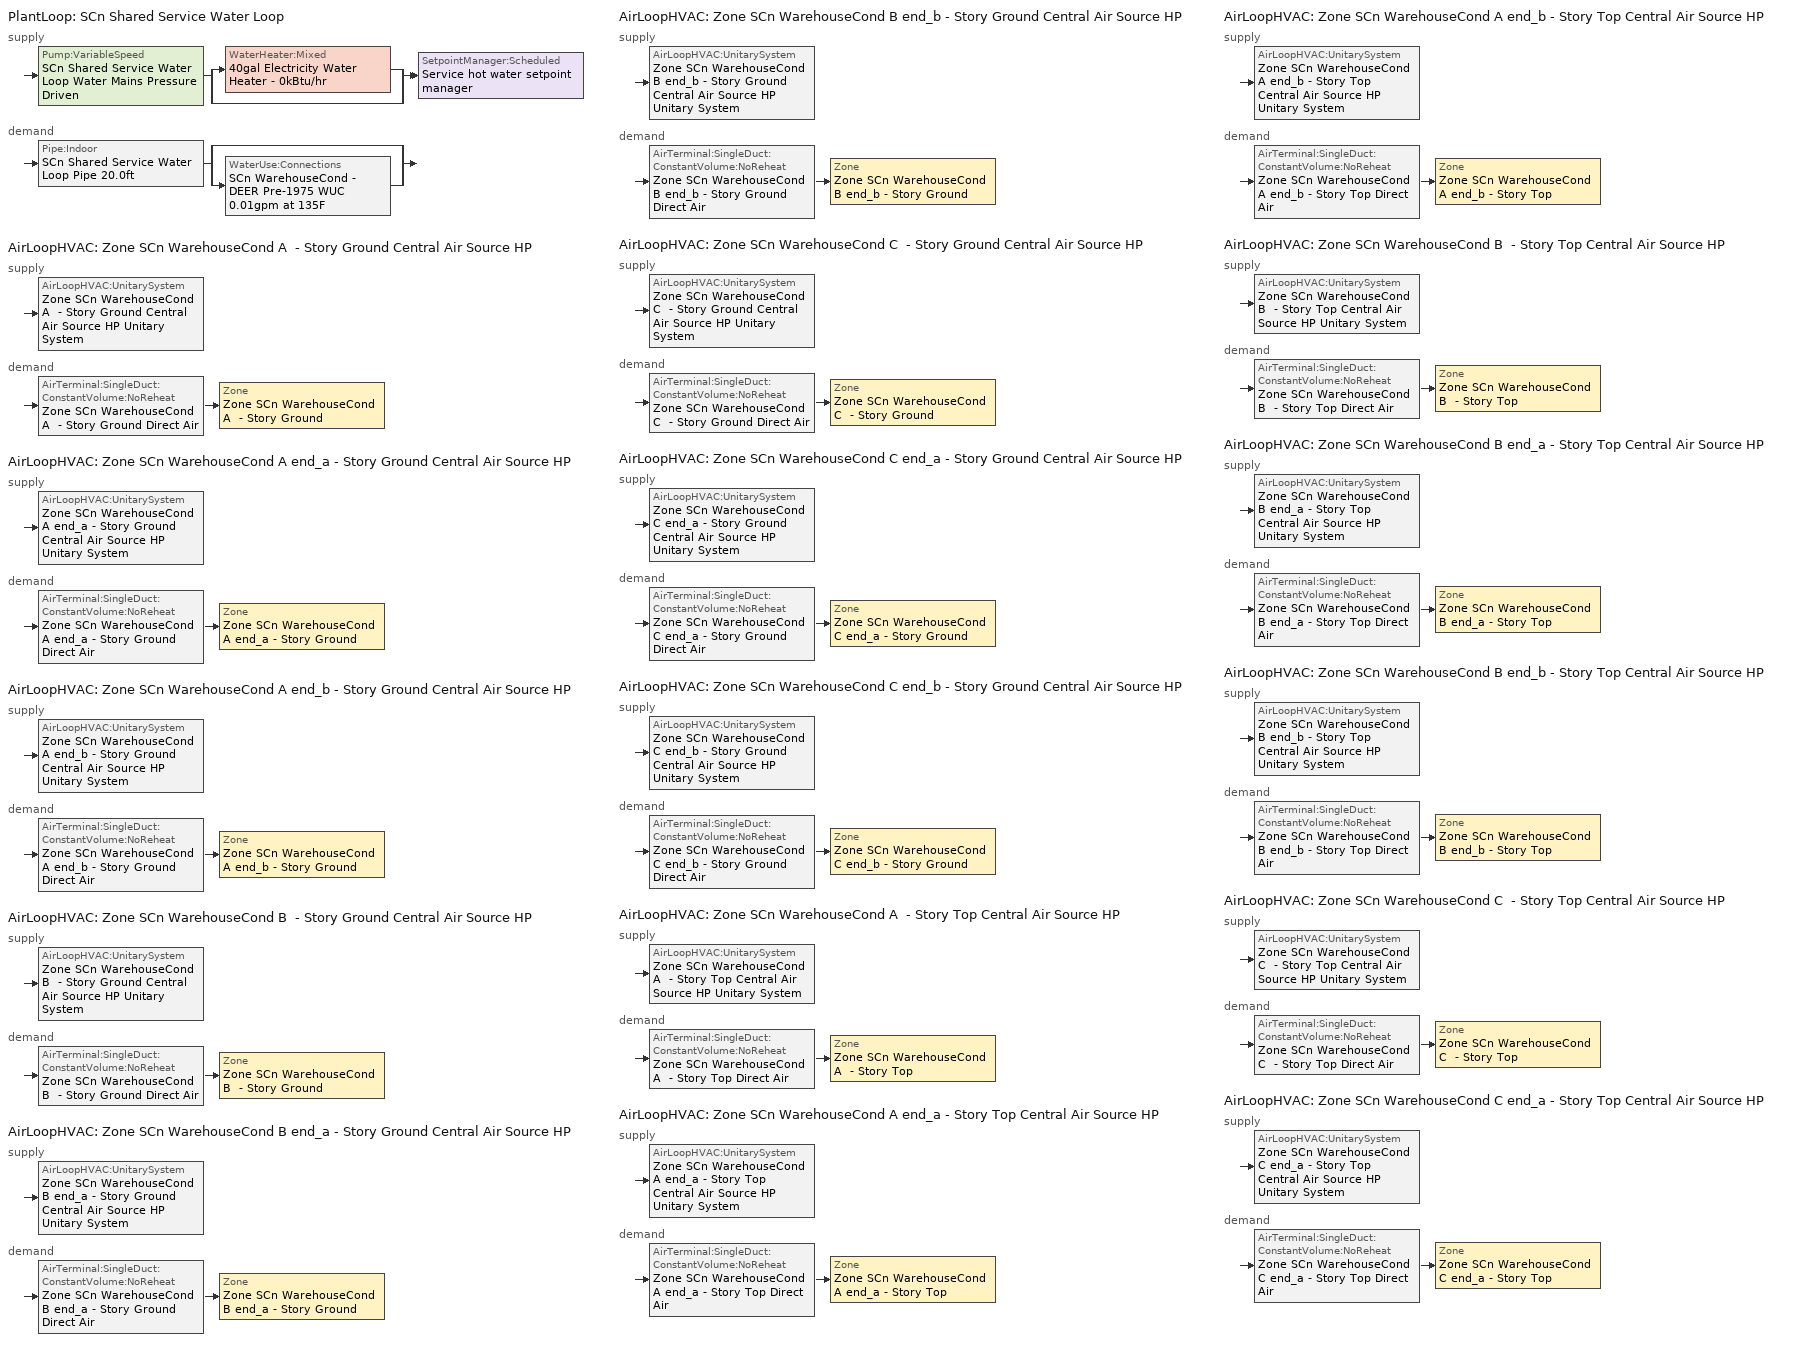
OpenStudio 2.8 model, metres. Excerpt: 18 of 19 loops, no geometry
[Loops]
PlantLoop 'SCn Shared Service Water Loop'
 supply: Pump:VariableSpeed 'SCn Shared Service Water Loop Water Mains Pressure Driven' > split
  | WaterHeater:Mixed '40gal Electricity Water Heater - 0kBtu/hr'
  | bypass
  join > SetpointManager:Scheduled 'Service hot water setpoint manager'
 demand: Pipe:Indoor 'SCn Shared Service Water Loop Pipe 20.0ft' > split
  | bypass
  | WaterUse:Connections 'SCn WarehouseCond - DEER Pre-1975 WUC 0.01gpm at 135F'
AirLoopHVAC 'Zone SCn WarehouseCond A  - Story Ground Central Air Source HP'
 supply: AirLoopHVAC:UnitarySystem 'Zone SCn WarehouseCond A  - Story Ground Central Air Source HP Unitary System'
 demand: AirTerminal:SingleDuct:ConstantVolume:NoReheat 'Zone SCn WarehouseCond A  - Story Ground Direct Air' > Zone 'Zone SCn WarehouseCond A  - Story Ground'
AirLoopHVAC 'Zone SCn WarehouseCond A end_a - Story Ground Central Air Source HP'
 supply: AirLoopHVAC:UnitarySystem 'Zone SCn WarehouseCond A end_a - Story Ground Central Air Source HP Unitary System'
 demand: AirTerminal:SingleDuct:ConstantVolume:NoReheat 'Zone SCn WarehouseCond A end_a - Story Ground Direct Air' > Zone 'Zone SCn WarehouseCond A end_a - Story Ground'
AirLoopHVAC 'Zone SCn WarehouseCond A end_b - Story Ground Central Air Source HP'
 supply: AirLoopHVAC:UnitarySystem 'Zone SCn WarehouseCond A end_b - Story Ground Central Air Source HP Unitary System'
 demand: AirTerminal:SingleDuct:ConstantVolume:NoReheat 'Zone SCn WarehouseCond A end_b - Story Ground Direct Air' > Zone 'Zone SCn WarehouseCond A end_b - Story Ground'
AirLoopHVAC 'Zone SCn WarehouseCond B  - Story Ground Central Air Source HP'
 supply: AirLoopHVAC:UnitarySystem 'Zone SCn WarehouseCond B  - Story Ground Central Air Source HP Unitary System'
 demand: AirTerminal:SingleDuct:ConstantVolume:NoReheat 'Zone SCn WarehouseCond B  - Story Ground Direct Air' > Zone 'Zone SCn WarehouseCond B  - Story Ground'
AirLoopHVAC 'Zone SCn WarehouseCond B end_a - Story Ground Central Air Source HP'
 supply: AirLoopHVAC:UnitarySystem 'Zone SCn WarehouseCond B end_a - Story Ground Central Air Source HP Unitary System'
 demand: AirTerminal:SingleDuct:ConstantVolume:NoReheat 'Zone SCn WarehouseCond B end_a - Story Ground Direct Air' > Zone 'Zone SCn WarehouseCond B end_a - Story Ground'
AirLoopHVAC 'Zone SCn WarehouseCond B end_b - Story Ground Central Air Source HP'
 supply: AirLoopHVAC:UnitarySystem 'Zone SCn WarehouseCond B end_b - Story Ground Central Air Source HP Unitary System'
 demand: AirTerminal:SingleDuct:ConstantVolume:NoReheat 'Zone SCn WarehouseCond B end_b - Story Ground Direct Air' > Zone 'Zone SCn WarehouseCond B end_b - Story Ground'
AirLoopHVAC 'Zone SCn WarehouseCond C  - Story Ground Central Air Source HP'
 supply: AirLoopHVAC:UnitarySystem 'Zone SCn WarehouseCond C  - Story Ground Central Air Source HP Unitary System'
 demand: AirTerminal:SingleDuct:ConstantVolume:NoReheat 'Zone SCn WarehouseCond C  - Story Ground Direct Air' > Zone 'Zone SCn WarehouseCond C  - Story Ground'
AirLoopHVAC 'Zone SCn WarehouseCond C end_a - Story Ground Central Air Source HP'
 supply: AirLoopHVAC:UnitarySystem 'Zone SCn WarehouseCond C end_a - Story Ground Central Air Source HP Unitary System'
 demand: AirTerminal:SingleDuct:ConstantVolume:NoReheat 'Zone SCn WarehouseCond C end_a - Story Ground Direct Air' > Zone 'Zone SCn WarehouseCond C end_a - Story Ground'
AirLoopHVAC 'Zone SCn WarehouseCond C end_b - Story Ground Central Air Source HP'
 supply: AirLoopHVAC:UnitarySystem 'Zone SCn WarehouseCond C end_b - Story Ground Central Air Source HP Unitary System'
 demand: AirTerminal:SingleDuct:ConstantVolume:NoReheat 'Zone SCn WarehouseCond C end_b - Story Ground Direct Air' > Zone 'Zone SCn WarehouseCond C end_b - Story Ground'
AirLoopHVAC 'Zone SCn WarehouseCond A  - Story Top Central Air Source HP'
 supply: AirLoopHVAC:UnitarySystem 'Zone SCn WarehouseCond A  - Story Top Central Air Source HP Unitary System'
 demand: AirTerminal:SingleDuct:ConstantVolume:NoReheat 'Zone SCn WarehouseCond A  - Story Top Direct Air' > Zone 'Zone SCn WarehouseCond A  - Story Top'
AirLoopHVAC 'Zone SCn WarehouseCond A end_a - Story Top Central Air Source HP'
 supply: AirLoopHVAC:UnitarySystem 'Zone SCn WarehouseCond A end_a - Story Top Central Air Source HP Unitary System'
 demand: AirTerminal:SingleDuct:ConstantVolume:NoReheat 'Zone SCn WarehouseCond A end_a - Story Top Direct Air' > Zone 'Zone SCn WarehouseCond A end_a - Story Top'
AirLoopHVAC 'Zone SCn WarehouseCond A end_b - Story Top Central Air Source HP'
 supply: AirLoopHVAC:UnitarySystem 'Zone SCn WarehouseCond A end_b - Story Top Central Air Source HP Unitary System'
 demand: AirTerminal:SingleDuct:ConstantVolume:NoReheat 'Zone SCn WarehouseCond A end_b - Story Top Direct Air' > Zone 'Zone SCn WarehouseCond A end_b - Story Top'
AirLoopHVAC 'Zone SCn WarehouseCond B  - Story Top Central Air Source HP'
 supply: AirLoopHVAC:UnitarySystem 'Zone SCn WarehouseCond B  - Story Top Central Air Source HP Unitary System'
 demand: AirTerminal:SingleDuct:ConstantVolume:NoReheat 'Zone SCn WarehouseCond B  - Story Top Direct Air' > Zone 'Zone SCn WarehouseCond B  - Story Top'
AirLoopHVAC 'Zone SCn WarehouseCond B end_a - Story Top Central Air Source HP'
 supply: AirLoopHVAC:UnitarySystem 'Zone SCn WarehouseCond B end_a - Story Top Central Air Source HP Unitary System'
 demand: AirTerminal:SingleDuct:ConstantVolume:NoReheat 'Zone SCn WarehouseCond B end_a - Story Top Direct Air' > Zone 'Zone SCn WarehouseCond B end_a - Story Top'
AirLoopHVAC 'Zone SCn WarehouseCond B end_b - Story Top Central Air Source HP'
 supply: AirLoopHVAC:UnitarySystem 'Zone SCn WarehouseCond B end_b - Story Top Central Air Source HP Unitary System'
 demand: AirTerminal:SingleDuct:ConstantVolume:NoReheat 'Zone SCn WarehouseCond B end_b - Story Top Direct Air' > Zone 'Zone SCn WarehouseCond B end_b - Story Top'
AirLoopHVAC 'Zone SCn WarehouseCond C  - Story Top Central Air Source HP'
 supply: AirLoopHVAC:UnitarySystem 'Zone SCn WarehouseCond C  - Story Top Central Air Source HP Unitary System'
 demand: AirTerminal:SingleDuct:ConstantVolume:NoReheat 'Zone SCn WarehouseCond C  - Story Top Direct Air' > Zone 'Zone SCn WarehouseCond C  - Story Top'
AirLoopHVAC 'Zone SCn WarehouseCond C end_a - Story Top Central Air Source HP'
 supply: AirLoopHVAC:UnitarySystem 'Zone SCn WarehouseCond C end_a - Story Top Central Air Source HP Unitary System'
 demand: AirTerminal:SingleDuct:ConstantVolume:NoReheat 'Zone SCn WarehouseCond C end_a - Story Top Direct Air' > Zone 'Zone SCn WarehouseCond C end_a - Story Top'
[Construction]
Uninsulated copper pipe 0.75in type L: Copper pipe 0.75in type L
[Material]
Copper pipe 0.75in type L: Roughness=Smooth; Thickness {m}=0.001143; Conductivity {W/m-K}=386; Density {kg/m3}=8906.27; Specific Heat {J/kg-K}=385.1856; Thermal Absorptance=0.9; Solar Absorptance=0.7; Visible Absorptance=0.7
[Sizing:Zone] Zone Cooling Design Supply Air Temperature Input Method=SupplyAirTemperature; Zone Cooling Design Supply Air Temperature {C}=14; Zone Cooling Design Supply Air Temperature Difference {deltaC}=11.11; Zone Heating Design Supply Air Temperature Input Method=SupplyAirTemperature; Zone Heating Design Supply Air Temperature {C}=40; Zone Heating Design Supply Air Temperature Difference {deltaC}=11.11; Zone Cooling Design Supply Air Humidity Ratio {kg-H2O/kg-air}=0.0085; Zone Heating Design Supply Air Humidity Ratio {kg-H2O/kg-air}=0.008; Cooling Design Air Flow Method=DesignDay; Heating Design Air Flow Method=DesignDay; Account for Dedicated Outdoor Air System=No; Dedicated Outdoor Air System Control Strategy=NeutralSupplyAir; Dedicated Outdoor Air Low Setpoint Temperature for Design {C}=autosize; Dedicated Outdoor Air High Setpoint Temperature for Design {C}=autosize
Zone SCn WarehouseCond A end_a - Story Ground; Zone SCn WarehouseCond B end_a - Story Ground; Zone SCn WarehouseCond C end_a - Story Ground; Zone SCn WarehouseCond A  - Story Ground; Zone SCn WarehouseCond B  - Story Ground; Zone SCn WarehouseCond C  - Story Ground; Zone SCn WarehouseCond A end_b - Story Ground; Zone SCn WarehouseCond B end_b - Story Ground; Zone SCn WarehouseCond C end_b - Story Ground; Zone SCn WarehouseCond A end_a - Story Top; Zone SCn WarehouseCond B end_a - Story Top; Zone SCn WarehouseCond C end_a - Story Top; Zone SCn WarehouseCond A  - Story Top; Zone SCn WarehouseCond B  - Story Top; Zone SCn WarehouseCond C  - Story Top; Zone SCn WarehouseCond A end_b - Story Top; Zone SCn WarehouseCond B end_b - Story Top
[Zone equipment]
Zone SCn WarehouseCond A end_a - Story Ground: Zone SCn WarehouseCond A end_a - Story Ground Direct Air
Zone SCn WarehouseCond B end_a - Story Ground: Zone SCn WarehouseCond B end_a - Story Ground Direct Air
Zone SCn WarehouseCond C end_a - Story Ground: Zone SCn WarehouseCond C end_a - Story Ground Direct Air
Zone SCn WarehouseCond A  - Story Ground: Zone SCn WarehouseCond A  - Story Ground Direct Air
Zone SCn WarehouseCond B  - Story Ground: Zone SCn WarehouseCond B  - Story Ground Direct Air
Zone SCn WarehouseCond C  - Story Ground: Zone SCn WarehouseCond C  - Story Ground Direct Air
Zone SCn WarehouseCond A end_b - Story Ground: Zone SCn WarehouseCond A end_b - Story Ground Direct Air
Zone SCn WarehouseCond B end_b - Story Ground: Zone SCn WarehouseCond B end_b - Story Ground Direct Air
Zone SCn WarehouseCond C end_b - Story Ground: Zone SCn WarehouseCond C end_b - Story Ground Direct Air
Zone SCn WarehouseCond A end_a - Story Top: Zone SCn WarehouseCond A end_a - Story Top Direct Air
Zone SCn WarehouseCond B end_a - Story Top: Zone SCn WarehouseCond B end_a - Story Top Direct Air
Zone SCn WarehouseCond C end_a - Story Top: Zone SCn WarehouseCond C end_a - Story Top Direct Air
Zone SCn WarehouseCond A  - Story Top: Zone SCn WarehouseCond A  - Story Top Direct Air
Zone SCn WarehouseCond B  - Story Top: Zone SCn WarehouseCond B  - Story Top Direct Air
Zone SCn WarehouseCond C  - Story Top: Zone SCn WarehouseCond C  - Story Top Direct Air
Zone SCn WarehouseCond A end_b - Story Top: Zone SCn WarehouseCond A end_b - Story Top Direct Air
Zone SCn WarehouseCond B end_b - Story Top: Zone SCn WarehouseCond B end_b - Story Top Direct Air
[WaterUse:Connections]
SCn WarehouseCond - DEER Pre-1975 WUC 0.01gpm at 135F: Water Use Equipment Name 1=SCn WarehouseCond - DEER Pre-1975 Service Water Use 0.01gpm at 135F
[WaterUse:Equipment:Definition]
SCn WarehouseCond - DEER Pre-1975 Service Water Use Def 0.01gpm: Peak Flow Rate {m3/s}=3.28201e-07; Target Temperature Schedule=Mixed Water At Faucet Temp - 135F; Sensible Fraction Schedule=Fraction Sensible - 0.2; Latent Fraction Schedule=Fraction Latent - 0.05
[WaterUse:Equipment]
SCn WarehouseCond - DEER Pre-1975 Service Water Use 0.01gpm at 135F: Water Use Equipment Definition=SCn WarehouseCond - DEER Pre-1975 Service Water Use Def 0.01gpm; Flow Rate Fraction Schedule=D_SCn_All_DHW_DHW_Yr
[PlantLoop]
SCn Shared Service Water Loop: Glycol Concentration=0; Maximum Loop Temperature {C}=60; Minimum Loop Temperature {C}=10; Plant Loop Volume {m3}=Autocalculate; Load Distribution Scheme=Optimal
[Sizing:Plant]
SCn Shared Service Water Loop: Loop Type=Heating; Design Loop Exit Temperature {C}=60; Loop Design Temperature Difference {deltaC}=5; Sizing Option=NonCoincident; Zone Timesteps in Averaging Window=1; Coincident Sizing Factor Mode=None
[SetpointManager:Scheduled]
Service hot water setpoint manager: Control Variable=Temperature; Schedule=Service Water Loop Temp - 140F; Setpoint Node or NodeList=SCn Shared Service Water Loop Supply Outlet Node
[Pump:VariableSpeed]
SCn Shared Service Water Loop Water Mains Pressure Driven: Rated Pump Head {Pa}=0.001; Motor Efficiency=0.84; Pump Control Type=Continuous; Skin Loss Radiative Fraction=0.5; Design Power Sizing Method=PowerPerFlowPerPressure; Design Electric Power per Unit Flow Rate {W/(m3/s)}=348701.1; Design Shaft Power per Unit Flow Rate per Unit Head {W-s/m3-Pa}=1.28205; Design Minimum Flow Rate Fraction=0
[WaterHeater:Mixed]
40gal Electricity Water Heater - 0kBtu/hr: Tank Volume {m3}=0.151416; Setpoint Temperature Schedule=Service Water Loop Temp - 140F; Deadband Temperature Difference {deltaC}=2; Maximum Temperature Limit {C}=60; Heater Control Type=Cycle; Heater Maximum Capacity {W}=76.8391; Heater Fuel Type=Electricity; Heater Thermal Efficiency=1; Off Cycle Parasitic Fuel Consumption Rate {W}=0; Off Cycle Parasitic Fuel Type=Electricity; Off Cycle Parasitic Heat Fraction to Tank=0.8; On Cycle Parasitic Fuel Consumption Rate {W}=0; On Cycle Parasitic Fuel Type=Electricity; Ambient Temperature Indicator=Schedule; Ambient Temperature Schedule=Water Heater Ambient Temp Schedule - 70f; Off Cycle Loss Coefficient to Ambient Temperature {W/K}=1.053; On Cycle Loss Coefficient to Ambient Temperature {W/K}=1.053; Use Side Effectiveness=1; Source Side Effectiveness=1; Use Side Design Flow Rate {m3/s}=autosize; Source Side Design Flow Rate {m3/s}=autosize; Indirect Water Heating Recovery Time {hr}=1.5; Source Side Flow Control Mode=IndirectHeatPrimarySetpoint
[Pipe:Indoor]
SCn Shared Service Water Loop Pipe 20.0ft: Construction=Uninsulated copper pipe 0.75in type L; Environment Type=Schedule; Ambient Temperature Schedule=SCn Shared Service Water Loop Piping Air Temp - 70F; Ambient Air Velocity Schedule=SCn Shared Service Water Loop Piping Air Velocity - 0.67mph; Pipe Inside Diameter {m}=0.019939; Pipe Length {m}=6.096
[AirLoopHVAC] Availability Schedule=Always On Discrete; Design Supply Air Flow Rate {m3/s}=AutoSize
Zone SCn WarehouseCond A  - Story Ground Central Air Source HP; Zone SCn WarehouseCond A end_a - Story Ground Central Air Source HP; Zone SCn WarehouseCond A end_b - Story Ground Central Air Source HP; Zone SCn WarehouseCond B  - Story Ground Central Air Source HP; Zone SCn WarehouseCond B end_a - Story Ground Central Air Source HP; Zone SCn WarehouseCond B end_b - Story Ground Central Air Source HP; Zone SCn WarehouseCond C  - Story Ground Central Air Source HP; Zone SCn WarehouseCond C end_a - Story Ground Central Air Source HP; Zone SCn WarehouseCond C end_b - Story Ground Central Air Source HP; Zone SCn WarehouseCond A  - Story Top Central Air Source HP; Zone SCn WarehouseCond A end_a - Story Top Central Air Source HP; Zone SCn WarehouseCond A end_b - Story Top Central Air Source HP; Zone SCn WarehouseCond B  - Story Top Central Air Source HP; Zone SCn WarehouseCond B end_a - Story Top Central Air Source HP; Zone SCn WarehouseCond B end_b - Story Top Central Air Source HP; Zone SCn WarehouseCond C  - Story Top Central Air Source HP; Zone SCn WarehouseCond C end_a - Story Top Central Air Source HP
[Sizing:System] Type of Load to Size On=Sensible; Design Outdoor Air Flow Rate {m3/s}=Autosize; Central Heating Maximum System Air Flow Ratio=0.3; Preheat Design Temperature {C}=7.22222; Preheat Design Humidity Ratio {kg-H2O/kg-Air}=0.008; Precool Design Temperature {C}=12.7778; Precool Design Humidity Ratio {kg-H2O/kg-Air}=0.008; Central Cooling Design Supply Air Temperature {C}=12.7778; Central Heating Design Supply Air Temperature {C}=50; Sizing Option=NonCoincident; 100% Outdoor Air in Cooling=Yes; 100% Outdoor Air in Heating=Yes; Central Cooling Design Supply Air Humidity Ratio {kg-H2O/kg-Air}=0.0085; Central Heating Design Supply Air Humidity Ratio {kg-H2O/kg-Air}=0.008; Cooling Design Air Flow Method=DesignDay; Cooling Design Air Flow Rate {m3/s}=0; Heating Design Air Flow Method=DesignDay; Heating Design Air Flow Rate {m3/s}=0; System Outdoor Air Method=ZoneSum; Zone Maximum Outdoor Air Fraction=1; Cooling Supply Air Flow Rate Per Floor Area {m3/s-m2}=0.00996765; Cooling Fraction of Autosized Cooling Supply Air Flow Rate=1; Cooling Supply Air Flow Rate Per Unit Cooling Capacity {m3/s-W}=3.94755e-05; Heating Supply Air Flow Rate Per Floor Area {m3/s-m2}=0.00996765; Heating Fraction of Autosized Heating Supply Air Flow Rate=1; Heating Fraction of Autosized Cooling Supply Air Flow Rate=1; Heating Supply Air Flow Rate Per Unit Heating Capacity {m3/s-W}=3.15882e-05; Cooling Design Capacity Method=CoolingDesignCapacity; Cooling Design Capacity {W}=autosize; Cooling Design Capacity Per Floor Area {W/m2}=234.7; Fraction of Autosized Cooling Design Capacity=1; Heating Design Capacity Method=HeatingDesignCapacity; Heating Design Capacity {W}=autosize; Heating Design Capacity Per Floor Area {W/m2}=157; Fraction of Autosized Heating Design Capacity=1; Central Cooling Capacity Control Method=OnOff
Zone SCn WarehouseCond A  - Story Ground Central Air Source HP; Zone SCn WarehouseCond A end_a - Story Ground Central Air Source HP; Zone SCn WarehouseCond A end_b - Story Ground Central Air Source HP; Zone SCn WarehouseCond B  - Story Ground Central Air Source HP; Zone SCn WarehouseCond B end_a - Story Ground Central Air Source HP; Zone SCn WarehouseCond B end_b - Story Ground Central Air Source HP; Zone SCn WarehouseCond C  - Story Ground Central Air Source HP; Zone SCn WarehouseCond C end_a - Story Ground Central Air Source HP; Zone SCn WarehouseCond C end_b - Story Ground Central Air Source HP; Zone SCn WarehouseCond A  - Story Top Central Air Source HP; Zone SCn WarehouseCond A end_a - Story Top Central Air Source HP; Zone SCn WarehouseCond A end_b - Story Top Central Air Source HP; Zone SCn WarehouseCond B  - Story Top Central Air Source HP; Zone SCn WarehouseCond B end_a - Story Top Central Air Source HP; Zone SCn WarehouseCond B end_b - Story Top Central Air Source HP; Zone SCn WarehouseCond C  - Story Top Central Air Source HP; Zone SCn WarehouseCond C end_a - Story Top Central Air Source HP
[Coil:Heating:DX:SingleSpeed] Availability Schedule=Always On Discrete; Rated Total Heating Capacity {W}=Autosize; Rated COP {W/W}=3.82462; Rated Air Flow Rate {m3/s}=Autosize; Rated Supply Fan Power Per Volume Flow Rate {W/(m3/s)}=773.391; Total Heating Capacity Function of Temperature Curve=SpltHP1SpCom_HtCap_fT; Total Heating Capacity Function of Flow Fraction Curve=DXHEAT-NECB2011-REF-CAPFFLOW; Energy Input Ratio Function of Temperature Curve=SpltAC1Sp_EIR_fT; Energy Input Ratio Function of Flow Fraction Curve=DXHEAT-NECB2011-REF-EIRFFLOW; Part Load Fraction Correlation Curve=DXHEAT-NECB2011-REF-PLFFPLR; Minimum Outdoor Dry-Bulb Temperature for Compressor Operation {C}=-17.7778; Maximum Outdoor Dry-Bulb Temperature for Defrost Operation {C}=4.44444; Crankcase Heater Capacity {W}=0; Maximum Outdoor Dry-Bulb Temperature for Crankcase Heater Operation {C}=12.7778; Defrost Strategy=ReverseCycle; Defrost Control=OnDemand; Resistive Defrost Heater Capacity {W}=2000
Name | Defrost Energy Input Ratio Function of Temperature Curve
Zone SCn WarehouseCond A  - Story Ground Central Air Source HP heating coil 4 Clg kBtu/hr 8.5EER 4 Clg kBtu/hr 11.1EER | DefrostEIR
Zone SCn WarehouseCond A end_a - Story Ground Central Air Source HP heating coil 9 Clg kBtu/hr 8.5EER 9 Clg kBtu/hr 11.1EER | DefrostEIR 1
Zone SCn WarehouseCond A end_b - Story Ground Central Air Source HP heating coil 10 Clg kBtu/hr 8.5EER 10 Clg kBtu/hr 11.1EER | DefrostEIR 2
Zone SCn WarehouseCond B  - Story Ground Central Air Source HP heating coil 1 Clg kBtu/hr 8.5EER 1 Clg kBtu/hr 11.1EER | DefrostEIR 3
Zone SCn WarehouseCond B end_a - Story Ground Central Air Source HP heating coil 4 Clg kBtu/hr 8.5EER 3 Clg kBtu/hr 11.1EER | DefrostEIR 4
Zone SCn WarehouseCond B end_b - Story Ground Central Air Source HP heating coil 5 Clg kBtu/hr 8.5EER 5 Clg kBtu/hr 11.1EER | DefrostEIR 5
Zone SCn WarehouseCond C  - Story Ground Central Air Source HP heating coil 4 Clg kBtu/hr 8.5EER 4 Clg kBtu/hr 11.1EER | DefrostEIR 6
Zone SCn WarehouseCond C end_a - Story Ground Central Air Source HP heating coil 9 Clg kBtu/hr 8.5EER 9 Clg kBtu/hr 11.1EER | DefrostEIR 7
Zone SCn WarehouseCond C end_b - Story Ground Central Air Source HP heating coil 13 Clg kBtu/hr 8.5EER 13 Clg kBtu/hr 11.1EER | DefrostEIR 8
Zone SCn WarehouseCond A  - Story Top Central Air Source HP heating coil 6 Clg kBtu/hr 8.5EER 5 Clg kBtu/hr 11.1EER | DefrostEIR 9
Zone SCn WarehouseCond A end_a - Story Top Central Air Source HP heating coil 11 Clg kBtu/hr 8.5EER 11 Clg kBtu/hr 11.1EER | DefrostEIR 10
Zone SCn WarehouseCond A end_b - Story Top Central Air Source HP heating coil 13 Clg kBtu/hr 8.5EER 13 Clg kBtu/hr 11.1EER | DefrostEIR 11
Zone SCn WarehouseCond B  - Story Top Central Air Source HP heating coil 2 Clg kBtu/hr 8.5EER 2 Clg kBtu/hr 11.1EER | DefrostEIR 12
Zone SCn WarehouseCond B end_a - Story Top Central Air Source HP heating coil 6 Clg kBtu/hr 8.5EER 6 Clg kBtu/hr 11.1EER | DefrostEIR 13
Zone SCn WarehouseCond B end_b - Story Top Central Air Source HP heating coil 6 Clg kBtu/hr 8.5EER 6 Clg kBtu/hr 11.1EER | DefrostEIR 14
Zone SCn WarehouseCond C  - Story Top Central Air Source HP heating coil 6 Clg kBtu/hr 8.5EER 6 Clg kBtu/hr 11.1EER | DefrostEIR 15
Zone SCn WarehouseCond C end_a - Story Top Central Air Source HP heating coil 12 Clg kBtu/hr 8.5EER 12 Clg kBtu/hr 11.1EER | DefrostEIR 16
[Coil:Heating:Electric] Availability Schedule=Always On Discrete; Efficiency=1
Zone SCn WarehouseCond A  - Story Ground Central Air Source HP Supplemental Htg Coil; Zone SCn WarehouseCond A end_a - Story Ground Central Air Source HP Supplemental Htg Coil; Zone SCn WarehouseCond A end_b - Story Ground Central Air Source HP Supplemental Htg Coil; Zone SCn WarehouseCond B  - Story Ground Central Air Source HP Supplemental Htg Coil; Zone SCn WarehouseCond B end_a - Story Ground Central Air Source HP Supplemental Htg Coil; Zone SCn WarehouseCond B end_b - Story Ground Central Air Source HP Supplemental Htg Coil; Zone SCn WarehouseCond C  - Story Ground Central Air Source HP Supplemental Htg Coil; Zone SCn WarehouseCond C end_a - Story Ground Central Air Source HP Supplemental Htg Coil; Zone SCn WarehouseCond C end_b - Story Ground Central Air Source HP Supplemental Htg Coil; Zone SCn WarehouseCond A  - Story Top Central Air Source HP Supplemental Htg Coil; Zone SCn WarehouseCond A end_a - Story Top Central Air Source HP Supplemental Htg Coil; Zone SCn WarehouseCond A end_b - Story Top Central Air Source HP Supplemental Htg Coil; Zone SCn WarehouseCond B  - Story Top Central Air Source HP Supplemental Htg Coil; Zone SCn WarehouseCond B end_a - Story Top Central Air Source HP Supplemental Htg Coil; Zone SCn WarehouseCond B end_b - Story Top Central Air Source HP Supplemental Htg Coil; Zone SCn WarehouseCond C  - Story Top Central Air Source HP Supplemental Htg Coil; Zone SCn WarehouseCond C end_a - Story Top Central Air Source HP Supplemental Htg Coil
[Coil:Cooling:DX:SingleSpeed] Availability Schedule=Always On Discrete; Rated Total Cooling Capacity {W}=autosize; Rated Sensible Heat Ratio=0.73; Rated COP {W/W}=3.91157; Rated Air Flow Rate {m3/s}=autosize; Rated Evaporator Fan Power Per Volume Flow Rate {W/(m3/s)}=773.391; Total Cooling Capacity Function of Temperature Curve=SpltAC1Sp_ClCap_fT; Total Cooling Capacity Function of Flow Fraction Curve=DXCOOL-NECB2011-REF-CAPFFLOW; Energy Input Ratio Function of Temperature Curve=SpltAC1Sp_EIR_fT; Energy Input Ratio Function of Flow Fraction Curve=DXCOOL-NECB2011-REF-COOLEIRFFLOW; Part Load Fraction Correlation Curve=DXCOOL-NECB2011-REF-COOLPLFFPLR; Nominal Time for Condensate Removal to Begin {s}=1000; Ratio of Initial Moisture Evaporation Rate and Steady State Latent Capacity=1.5; Maximum Cycling Rate {cycles/hr}=3; Latent Capacity Time Constant {s}=45; Condenser Type=AirCooled; Evaporative Condenser Effectiveness=0; Evaporative Condenser Air Flow Rate {m3/s}=Autosize; Evaporative Condenser Pump Rated Power Consumption {W}=Autosize; Crankcase Heater Capacity {W}=0; Maximum Outdoor Dry-Bulb Temperature for Crankcase Heater Operation {C}=12.7778; Basin Heater Capacity {W/K}=0; Basin Heater Setpoint Temperature {C}=10
Zone SCn WarehouseCond A  - Story Ground Central Air Source HP Cooling Coil 4kBtu/hr 10.0SEER 4kBtu/hr 13.0SEER; Zone SCn WarehouseCond A end_a - Story Ground Central Air Source HP Cooling Coil 9kBtu/hr 10.0SEER 9kBtu/hr 13.0SEER; Zone SCn WarehouseCond A end_b - Story Ground Central Air Source HP Cooling Coil 10kBtu/hr 10.0SEER 10kBtu/hr 13.0SEER; Zone SCn WarehouseCond B  - Story Ground Central Air Source HP Cooling Coil 1kBtu/hr 10.0SEER 1kBtu/hr 13.0SEER; Zone SCn WarehouseCond B end_a - Story Ground Central Air Source HP Cooling Coil 4kBtu/hr 10.0SEER 3kBtu/hr 13.0SEER; Zone SCn WarehouseCond B end_b - Story Ground Central Air Source HP Cooling Coil 5kBtu/hr 10.0SEER 5kBtu/hr 13.0SEER; Zone SCn WarehouseCond C  - Story Ground Central Air Source HP Cooling Coil 4kBtu/hr 10.0SEER 4kBtu/hr 13.0SEER; Zone SCn WarehouseCond C end_a - Story Ground Central Air Source HP Cooling Coil 9kBtu/hr 10.0SEER 9kBtu/hr 13.0SEER; Zone SCn WarehouseCond C end_b - Story Ground Central Air Source HP Cooling Coil 13kBtu/hr 10.0SEER 13kBtu/hr 13.0SEER; Zone SCn WarehouseCond A  - Story Top Central Air Source HP Cooling Coil 6kBtu/hr 10.0SEER 5kBtu/hr 13.0SEER; Zone SCn WarehouseCond A end_a - Story Top Central Air Source HP Cooling Coil 11kBtu/hr 10.0SEER 11kBtu/hr 13.0SEER; Zone SCn WarehouseCond A end_b - Story Top Central Air Source HP Cooling Coil 13kBtu/hr 10.0SEER 13kBtu/hr 13.0SEER; Zone SCn WarehouseCond B  - Story Top Central Air Source HP Cooling Coil 2kBtu/hr 10.0SEER 2kBtu/hr 13.0SEER; Zone SCn WarehouseCond B end_a - Story Top Central Air Source HP Cooling Coil 6kBtu/hr 10.0SEER 6kBtu/hr 13.0SEER; Zone SCn WarehouseCond B end_b - Story Top Central Air Source HP Cooling Coil 6kBtu/hr 10.0SEER 6kBtu/hr 13.0SEER; Zone SCn WarehouseCond C  - Story Top Central Air Source HP Cooling Coil 6kBtu/hr 10.0SEER 6kBtu/hr 13.0SEER; Zone SCn WarehouseCond C end_a - Story Top Central Air Source HP Cooling Coil 12kBtu/hr 10.0SEER 12kBtu/hr 13.0SEER
[Fan:OnOff] Availability Schedule=Always On Discrete; Fan Total Efficiency=0.546; Pressure Rise {Pa}=622.722; Maximum Flow Rate {m3/s}=autosize; Motor Efficiency=0.84; Motor In Airstream Fraction=1
Name | Fan Power Ratio Function of Speed Ratio Curve | Fan Efficiency Ratio Function of Speed Ratio Curve
Zone SCn WarehouseCond A  - Story Ground Central Air Source HP Supply Fan | Fan On Off Power Curve | Fan On Off Efficiency Curve
Zone SCn WarehouseCond A end_a - Story Ground Central Air Source HP Supply Fan | Fan On Off Power Curve 1 | Fan On Off Efficiency Curve 1
Zone SCn WarehouseCond A end_b - Story Ground Central Air Source HP Supply Fan | Fan On Off Power Curve 2 | Fan On Off Efficiency Curve 2
Zone SCn WarehouseCond B  - Story Ground Central Air Source HP Supply Fan | Fan On Off Power Curve 3 | Fan On Off Efficiency Curve 3
Zone SCn WarehouseCond B end_a - Story Ground Central Air Source HP Supply Fan | Fan On Off Power Curve 4 | Fan On Off Efficiency Curve 4
Zone SCn WarehouseCond B end_b - Story Ground Central Air Source HP Supply Fan | Fan On Off Power Curve 5 | Fan On Off Efficiency Curve 5
Zone SCn WarehouseCond C  - Story Ground Central Air Source HP Supply Fan | Fan On Off Power Curve 6 | Fan On Off Efficiency Curve 6
Zone SCn WarehouseCond C end_a - Story Ground Central Air Source HP Supply Fan | Fan On Off Power Curve 7 | Fan On Off Efficiency Curve 7
Zone SCn WarehouseCond C end_b - Story Ground Central Air Source HP Supply Fan | Fan On Off Power Curve 8 | Fan On Off Efficiency Curve 8
Zone SCn WarehouseCond A  - Story Top Central Air Source HP Supply Fan | Fan On Off Power Curve 9 | Fan On Off Efficiency Curve 9
Zone SCn WarehouseCond A end_a - Story Top Central Air Source HP Supply Fan | Fan On Off Power Curve 10 | Fan On Off Efficiency Curve 10
Zone SCn WarehouseCond A end_b - Story Top Central Air Source HP Supply Fan | Fan On Off Power Curve 11 | Fan On Off Efficiency Curve 11
Zone SCn WarehouseCond B  - Story Top Central Air Source HP Supply Fan | Fan On Off Power Curve 12 | Fan On Off Efficiency Curve 12
Zone SCn WarehouseCond B end_a - Story Top Central Air Source HP Supply Fan | Fan On Off Power Curve 13 | Fan On Off Efficiency Curve 13
Zone SCn WarehouseCond B end_b - Story Top Central Air Source HP Supply Fan | Fan On Off Power Curve 14 | Fan On Off Efficiency Curve 14
Zone SCn WarehouseCond C  - Story Top Central Air Source HP Supply Fan | Fan On Off Power Curve 15 | Fan On Off Efficiency Curve 15
Zone SCn WarehouseCond C end_a - Story Top Central Air Source HP Supply Fan | Fan On Off Power Curve 16 | Fan On Off Efficiency Curve 16
[AirLoopHVAC:UnitarySystem] Control Type=Load; Dehumidification Control Type=None; Availability Schedule=Always On Discrete; Fan Placement=BlowThrough; Supply Air Fan Operating Mode Schedule=Always Off Discrete; DX Heating Coil Sizing Ratio=1; Use DOAS DX Cooling Coil=No; DOAS DX Cooling Coil Leaving Minimum Air Temperature {C}=2; Latent Load Control=SensibleOnlyLoadControl; Supply Air Flow Rate During Cooling Operation {m3/s}=autosize; Supply Air Flow Rate During Heating Operation {m3/s}=autosize; Supply Air Flow Rate When No Cooling or Heating is Required {m3/s}=0; Maximum Supply Air Temperature {C}=76.6667; Maximum Outdoor Dry-Bulb Temperature for Supplemental Heater Operation {C}=4.44444; Maximum Cycling Rate {cycles/hr}=2.5; Heat Pump Time Constant {s}=60; Fraction of On-Cycle Power Use=0.01; Heat Pump Fan Delay Time {s}=60; Ancilliary On-Cycle Electric Power {W}=0; Ancilliary Off-Cycle Electric Power {W}=0
Name | Controlling Zone or Thermostat Location | Supply Fan | Heating Coil | Cooling Coil | Supplemental Heating Coil
Zone SCn WarehouseCond A  - Story Ground Central Air Source HP Unitary System | Zone SCn WarehouseCond A  - Story Ground | Zone SCn WarehouseCond A  - Story Ground Central Air Source HP Supply Fan | Zone SCn WarehouseCond A  - Story Ground Central Air Source HP heating coil 4 Clg kBtu/hr 8.5EER 4 Clg kBtu/hr 11.1EER | Zone SCn WarehouseCond A  - Story Ground Central Air Source HP Cooling Coil 4kBtu/hr 10.0SEER 4kBtu/hr 13.0SEER | Zone SCn WarehouseCond A  - Story Ground Central Air Source HP Supplemental Htg Coil
Zone SCn WarehouseCond A end_a - Story Ground Central Air Source HP Unitary System | Zone SCn WarehouseCond A end_a - Story Ground | Zone SCn WarehouseCond A end_a - Story Ground Central Air Source HP Supply Fan | Zone SCn WarehouseCond A end_a - Story Ground Central Air Source HP heating coil 9 Clg kBtu/hr 8.5EER 9 Clg kBtu/hr 11.1EER | Zone SCn WarehouseCond A end_a - Story Ground Central Air Source HP Cooling Coil 9kBtu/hr 10.0SEER 9kBtu/hr 13.0SEER | Zone SCn WarehouseCond A end_a - Story Ground Central Air Source HP Supplemental Htg Coil
Zone SCn WarehouseCond A end_b - Story Ground Central Air Source HP Unitary System | Zone SCn WarehouseCond A end_b - Story Ground | Zone SCn WarehouseCond A end_b - Story Ground Central Air Source HP Supply Fan | Zone SCn WarehouseCond A end_b - Story Ground Central Air Source HP heating coil 10 Clg kBtu/hr 8.5EER 10 Clg kBtu/hr 11.1EER | Zone SCn WarehouseCond A end_b - Story Ground Central Air Source HP Cooling Coil 10kBtu/hr 10.0SEER 10kBtu/hr 13.0SEER | Zone SCn WarehouseCond A end_b - Story Ground Central Air Source HP Supplemental Htg Coil
Zone SCn WarehouseCond B  - Story Ground Central Air Source HP Unitary System | Zone SCn WarehouseCond B  - Story Ground | Zone SCn WarehouseCond B  - Story Ground Central Air Source HP Supply Fan | Zone SCn WarehouseCond B  - Story Ground Central Air Source HP heating coil 1 Clg kBtu/hr 8.5EER 1 Clg kBtu/hr 11.1EER | Zone SCn WarehouseCond B  - Story Ground Central Air Source HP Cooling Coil 1kBtu/hr 10.0SEER 1kBtu/hr 13.0SEER | Zone SCn WarehouseCond B  - Story Ground Central Air Source HP Supplemental Htg Coil
Zone SCn WarehouseCond B end_a - Story Ground Central Air Source HP Unitary System | Zone SCn WarehouseCond B end_a - Story Ground | Zone SCn WarehouseCond B end_a - Story Ground Central Air Source HP Supply Fan | Zone SCn WarehouseCond B end_a - Story Ground Central Air Source HP heating coil 4 Clg kBtu/hr 8.5EER 3 Clg kBtu/hr 11.1EER | Zone SCn WarehouseCond B end_a - Story Ground Central Air Source HP Cooling Coil 4kBtu/hr 10.0SEER 3kBtu/hr 13.0SEER | Zone SCn WarehouseCond B end_a - Story Ground Central Air Source HP Supplemental Htg Coil
Zone SCn WarehouseCond B end_b - Story Ground Central Air Source HP Unitary System | Zone SCn WarehouseCond B end_b - Story Ground | Zone SCn WarehouseCond B end_b - Story Ground Central Air Source HP Supply Fan | Zone SCn WarehouseCond B end_b - Story Ground Central Air Source HP heating coil 5 Clg kBtu/hr 8.5EER 5 Clg kBtu/hr 11.1EER | Zone SCn WarehouseCond B end_b - Story Ground Central Air Source HP Cooling Coil 5kBtu/hr 10.0SEER 5kBtu/hr 13.0SEER | Zone SCn WarehouseCond B end_b - Story Ground Central Air Source HP Supplemental Htg Coil
Zone SCn WarehouseCond C  - Story Ground Central Air Source HP Unitary System | Zone SCn WarehouseCond C  - Story Ground | Zone SCn WarehouseCond C  - Story Ground Central Air Source HP Supply Fan | Zone SCn WarehouseCond C  - Story Ground Central Air Source HP heating coil 4 Clg kBtu/hr 8.5EER 4 Clg kBtu/hr 11.1EER | Zone SCn WarehouseCond C  - Story Ground Central Air Source HP Cooling Coil 4kBtu/hr 10.0SEER 4kBtu/hr 13.0SEER | Zone SCn WarehouseCond C  - Story Ground Central Air Source HP Supplemental Htg Coil
Zone SCn WarehouseCond C end_a - Story Ground Central Air Source HP Unitary System | Zone SCn WarehouseCond C end_a - Story Ground | Zone SCn WarehouseCond C end_a - Story Ground Central Air Source HP Supply Fan | Zone SCn WarehouseCond C end_a - Story Ground Central Air Source HP heating coil 9 Clg kBtu/hr 8.5EER 9 Clg kBtu/hr 11.1EER | Zone SCn WarehouseCond C end_a - Story Ground Central Air Source HP Cooling Coil 9kBtu/hr 10.0SEER 9kBtu/hr 13.0SEER | Zone SCn WarehouseCond C end_a - Story Ground Central Air Source HP Supplemental Htg Coil
Zone SCn WarehouseCond C end_b - Story Ground Central Air Source HP Unitary System | Zone SCn WarehouseCond C end_b - Story Ground | Zone SCn WarehouseCond C end_b - Story Ground Central Air Source HP Supply Fan | Zone SCn WarehouseCond C end_b - Story Ground Central Air Source HP heating coil 13 Clg kBtu/hr 8.5EER 13 Clg kBtu/hr 11.1EER | Zone SCn WarehouseCond C end_b - Story Ground Central Air Source HP Cooling Coil 13kBtu/hr 10.0SEER 13kBtu/hr 13.0SEER | Zone SCn WarehouseCond C end_b - Story Ground Central Air Source HP Supplemental Htg Coil
Zone SCn WarehouseCond A  - Story Top Central Air Source HP Unitary System | Zone SCn WarehouseCond A  - Story Top | Zone SCn WarehouseCond A  - Story Top Central Air Source HP Supply Fan | Zone SCn WarehouseCond A  - Story Top Central Air Source HP heating coil 6 Clg kBtu/hr 8.5EER 5 Clg kBtu/hr 11.1EER | Zone SCn WarehouseCond A  - Story Top Central Air Source HP Cooling Coil 6kBtu/hr 10.0SEER 5kBtu/hr 13.0SEER | Zone SCn WarehouseCond A  - Story Top Central Air Source HP Supplemental Htg Coil
Zone SCn WarehouseCond A end_a - Story Top Central Air Source HP Unitary System | Zone SCn WarehouseCond A end_a - Story Top | Zone SCn WarehouseCond A end_a - Story Top Central Air Source HP Supply Fan | Zone SCn WarehouseCond A end_a - Story Top Central Air Source HP heating coil 11 Clg kBtu/hr 8.5EER 11 Clg kBtu/hr 11.1EER | Zone SCn WarehouseCond A end_a - Story Top Central Air Source HP Cooling Coil 11kBtu/hr 10.0SEER 11kBtu/hr 13.0SEER | Zone SCn WarehouseCond A end_a - Story Top Central Air Source HP Supplemental Htg Coil
Zone SCn WarehouseCond A end_b - Story Top Central Air Source HP Unitary System | Zone SCn WarehouseCond A end_b - Story Top | Zone SCn WarehouseCond A end_b - Story Top Central Air Source HP Supply Fan | Zone SCn WarehouseCond A end_b - Story Top Central Air Source HP heating coil 13 Clg kBtu/hr 8.5EER 13 Clg kBtu/hr 11.1EER | Zone SCn WarehouseCond A end_b - Story Top Central Air Source HP Cooling Coil 13kBtu/hr 10.0SEER 13kBtu/hr 13.0SEER | Zone SCn WarehouseCond A end_b - Story Top Central Air Source HP Supplemental Htg Coil
Zone SCn WarehouseCond B  - Story Top Central Air Source HP Unitary System | Zone SCn WarehouseCond B  - Story Top | Zone SCn WarehouseCond B  - Story Top Central Air Source HP Supply Fan | Zone SCn WarehouseCond B  - Story Top Central Air Source HP heating coil 2 Clg kBtu/hr 8.5EER 2 Clg kBtu/hr 11.1EER | Zone SCn WarehouseCond B  - Story Top Central Air Source HP Cooling Coil 2kBtu/hr 10.0SEER 2kBtu/hr 13.0SEER | Zone SCn WarehouseCond B  - Story Top Central Air Source HP Supplemental Htg Coil
Zone SCn WarehouseCond B end_a - Story Top Central Air Source HP Unitary System | Zone SCn WarehouseCond B end_a - Story Top | Zone SCn WarehouseCond B end_a - Story Top Central Air Source HP Supply Fan | Zone SCn WarehouseCond B end_a - Story Top Central Air Source HP heating coil 6 Clg kBtu/hr 8.5EER 6 Clg kBtu/hr 11.1EER | Zone SCn WarehouseCond B end_a - Story Top Central Air Source HP Cooling Coil 6kBtu/hr 10.0SEER 6kBtu/hr 13.0SEER | Zone SCn WarehouseCond B end_a - Story Top Central Air Source HP Supplemental Htg Coil
Zone SCn WarehouseCond B end_b - Story Top Central Air Source HP Unitary System | Zone SCn WarehouseCond B end_b - Story Top | Zone SCn WarehouseCond B end_b - Story Top Central Air Source HP Supply Fan | Zone SCn WarehouseCond B end_b - Story Top Central Air Source HP heating coil 6 Clg kBtu/hr 8.5EER 6 Clg kBtu/hr 11.1EER | Zone SCn WarehouseCond B end_b - Story Top Central Air Source HP Cooling Coil 6kBtu/hr 10.0SEER 6kBtu/hr 13.0SEER | Zone SCn WarehouseCond B end_b - Story Top Central Air Source HP Supplemental Htg Coil
Zone SCn WarehouseCond C  - Story Top Central Air Source HP Unitary System | Zone SCn WarehouseCond C  - Story Top | Zone SCn WarehouseCond C  - Story Top Central Air Source HP Supply Fan | Zone SCn WarehouseCond C  - Story Top Central Air Source HP heating coil 6 Clg kBtu/hr 8.5EER 6 Clg kBtu/hr 11.1EER | Zone SCn WarehouseCond C  - Story Top Central Air Source HP Cooling Coil 6kBtu/hr 10.0SEER 6kBtu/hr 13.0SEER | Zone SCn WarehouseCond C  - Story Top Central Air Source HP Supplemental Htg Coil
Zone SCn WarehouseCond C end_a - Story Top Central Air Source HP Unitary System | Zone SCn WarehouseCond C end_a - Story Top | Zone SCn WarehouseCond C end_a - Story Top Central Air Source HP Supply Fan | Zone SCn WarehouseCond C end_a - Story Top Central Air Source HP heating coil 12 Clg kBtu/hr 8.5EER 12 Clg kBtu/hr 11.1EER | Zone SCn WarehouseCond C end_a - Story Top Central Air Source HP Cooling Coil 12kBtu/hr 10.0SEER 12kBtu/hr 13.0SEER | Zone SCn WarehouseCond C end_a - Story Top Central Air Source HP Supplemental Htg Coil
[AirTerminal:SingleDuct:ConstantVolume:NoReheat] Availability Schedule=Always On Discrete; Maximum Air Flow Rate {m3/s}=AutoSize
Zone SCn WarehouseCond A  - Story Ground Direct Air; Zone SCn WarehouseCond A end_a - Story Ground Direct Air; Zone SCn WarehouseCond A end_b - Story Ground Direct Air; Zone SCn WarehouseCond B  - Story Ground Direct Air; Zone SCn WarehouseCond B end_a - Story Ground Direct Air; Zone SCn WarehouseCond B end_b - Story Ground Direct Air; Zone SCn WarehouseCond C  - Story Ground Direct Air; Zone SCn WarehouseCond C end_a - Story Ground Direct Air; Zone SCn WarehouseCond C end_b - Story Ground Direct Air; Zone SCn WarehouseCond A  - Story Top Direct Air; Zone SCn WarehouseCond A end_a - Story Top Direct Air; Zone SCn WarehouseCond A end_b - Story Top Direct Air; Zone SCn WarehouseCond B  - Story Top Direct Air; Zone SCn WarehouseCond B end_a - Story Top Direct Air; Zone SCn WarehouseCond B end_b - Story Top Direct Air; Zone SCn WarehouseCond C  - Story Top Direct Air; Zone SCn WarehouseCond C end_a - Story Top Direct Air
[Schedule:Ruleset]
D_SCn_All_DHW_DHW_Yr: Default Day Schedule=D_SCn_All_DHW_DHW_Yr Default; Summer Design Day Schedule=D_SCn_All_DHW_DHW_Yr Summer Design Day; Winter Design Day Schedule=D_SCn_All_DHW_DHW_Yr Winter Design Day
Fraction Sensible - 0.2: Default Day Schedule=Fraction Sensible - 0.2 Default
Fraction Latent - 0.05: Default Day Schedule=Fraction Latent - 0.05 Default
Mixed Water At Faucet Temp - 135F: Default Day Schedule=Mixed Water At Faucet Temp - 135F Default
Service Water Loop Temp - 140F: Default Day Schedule=Service Water Loop Temp - 140F Default
Water Heater Ambient Temp Schedule - 70f: Default Day Schedule=Water Heater Ambient Temp Schedule - 70f Default
SCn Shared Service Water Loop Piping Air Temp - 70F: Default Day Schedule=SCn Shared Service Water Loop Piping Air Temp - 70F Default
SCn Shared Service Water Loop Piping Air Velocity - 0.67mph: Default Day Schedule=SCn Shared Service Water Loop Piping Air Velocity - 0.67mph Default
[Schedule:Day]
D_SCn_All_DHW_DHW_Yr Default: Yes, 7, 15, 0, 7, 30, 0.1, 7, 45, 0.2, 8, 0, 0.3, 8, 15, 0.4, 8, 30, 0.5, 8, 45, 0.6, 9, 0, 0.7, 9, 15, 0.8, 17, 30, 0.8, 17, 45, 0.7, 18, 0, 0.6, 18, 15, 0.5, 18, 30, 0.4, 18, 45, 0.3, 19, 0, 0.2, 19, 15, 0.1, 19, 30, 0, 24, 0, 0
D_SCn_All_DHW_DHW_Yr Summer Design Day; D_SCn_All_DHW_DHW_Yr Winter Design Day: 6, 0, 0, 7, 0, 0.4, 17, 0, 0.8, 18, 0, 0.4, 24, 0, 0
D_SCn_All_DHW_DHW_Yr Wknd Day: Yes, 1, 45, 0, 24, 0, 0
Fraction Sensible - 0.2 Default: 24, 0, 0.2
Fraction Latent - 0.05 Default: 24, 0, 0.05
Mixed Water At Faucet Temp - 135F Default: 24, 0, 57.2222
Service Water Loop Temp - 140F Default: 24, 0, 60
Water Heater Ambient Temp Schedule - 70f Default; SCn Shared Service Water Loop Piping Air Temp - 70F Default: 24, 0, 21.1111
SCn Shared Service Water Loop Piping Air Velocity - 0.67mph Default: 24, 0, 0.3
[Schedule:Rule]
Schedule Rule 7: Schedule Ruleset=D_SCn_All_DHW_DHW_Yr; Rule Order=0; Day Schedule=D_SCn_All_DHW_DHW_Yr Wknd Day; Apply Sunday=Yes; Apply Saturday=Yes; Date Specification Type=DateRange; Start Month=1; Start Day=1; End Month=12; End Day=31
[Schedule:Constant]
Name | Value
Always On Discrete | 1
Always Off Discrete | 0
[Curve:Cubic]
Name | Coefficient1 Constant | Coefficient2 x | Coefficient3 x**2 | Coefficient4 x**3 | Minimum Value of x | Maximum Value of x
Fan On Off Efficiency Curve; Fan On Off Efficiency Curve 1; Fan On Off Efficiency Curve 2; Fan On Off Efficiency Curve 3; Fan On Off Efficiency Curve 4; Fan On Off Efficiency Curve 5; Fan On Off Efficiency Curve 6; Fan On Off Efficiency Curve 7; Fan On Off Efficiency Curve 8; Fan On Off Efficiency Curve 9; Fan On Off Efficiency Curve 10; Fan On Off Efficiency Curve 11; Fan On Off Efficiency Curve 12; Fan On Off Efficiency Curve 13; Fan On Off Efficiency Curve 14; Fan On Off Efficiency Curve 15; Fan On Off Efficiency Curve 16 | 1 | 0 | 0 | 0 | 0 | 1
DXHEAT-NECB2011-REF-CAPFFLOW | 0.84 | 0.16 | 0 | 0 | 0.5 | 1.5
DXHEAT-NECB2011-REF-PLFFPLR | 0.3696 | 2.3362 | -2.9577 | 1.2596 | 0.7 | 1
DXCOOL-NECB2011-REF-COOLPLFFPLR | 0.0277 | 4.9151 | -8.184 | 4.2702 | 0.7 | 1
[Curve:Quadratic] Minimum Value of x=0; Maximum Value of x=1
Name | Coefficient1 Constant | Coefficient2 x | Coefficient3 x**2
DXHEAT-NECB2011-REF-EIRFFLOW | 1.3824 | -0.4336 | 0.0512
DXCOOL-NECB2011-REF-CAPFFLOW; DXCOOL-NECB2011-REF-COOLEIRFFLOW | 1 | 0 | 0
[Curve:Biquadratic] Maximum Value of y=46.11111
Name | Coefficient1 Constant | Coefficient2 x | Coefficient3 x**2 | Coefficient4 y | Coefficient5 y**2 | Coefficient6 x*y | Minimum Value of x | Maximum Value of x | Minimum Value of y
DefrostEIR; DefrostEIR 1; DefrostEIR 2; DefrostEIR 3; DefrostEIR 4; DefrostEIR 5; DefrostEIR 6; DefrostEIR 7; DefrostEIR 8; DefrostEIR 9; DefrostEIR 10; DefrostEIR 11; DefrostEIR 12; DefrostEIR 13; DefrostEIR 14; DefrostEIR 15; DefrostEIR 16 | 0.1528 | 0 | 0 | 0 | 0 | 0 | 12.77778 | 23.88889 | 21.11111
SpltHP1SpCom_HtCap_fT | 0.855166 | -0.00363139 | -6.19e-06 | 0.026447 | 0.00041148 | -0.000141264 | 7.22222 | 29.44444 | -23.333
SpltAC1Sp_EIR_fT | 0.739046 | -0.00778968 | 0.000128304 | -0.00027 | 0.0006642 | -0.000648 | 7.22222 | 29.44444 | -23.333
SpltAC1Sp_ClCap_fT | 0.67916 | 0.016938 | 0.00069336 | 0.0045576 | -8.42e-05 | -0.00047628 | 7.22222 | 29.44444 | -23.333
[Curve:Exponent] Coefficient1 Constant=1; Coefficient2 Constant=0; Coefficient3 Constant=0; Minimum Value of x=0; Maximum Value of x=1
Fan On Off Power Curve; Fan On Off Power Curve 1; Fan On Off Power Curve 2; Fan On Off Power Curve 3; Fan On Off Power Curve 4; Fan On Off Power Curve 5; Fan On Off Power Curve 6; Fan On Off Power Curve 7; Fan On Off Power Curve 8; Fan On Off Power Curve 9; Fan On Off Power Curve 10; Fan On Off Power Curve 11; Fan On Off Power Curve 12; Fan On Off Power Curve 13; Fan On Off Power Curve 14; Fan On Off Power Curve 15; Fan On Off Power Curve 16
